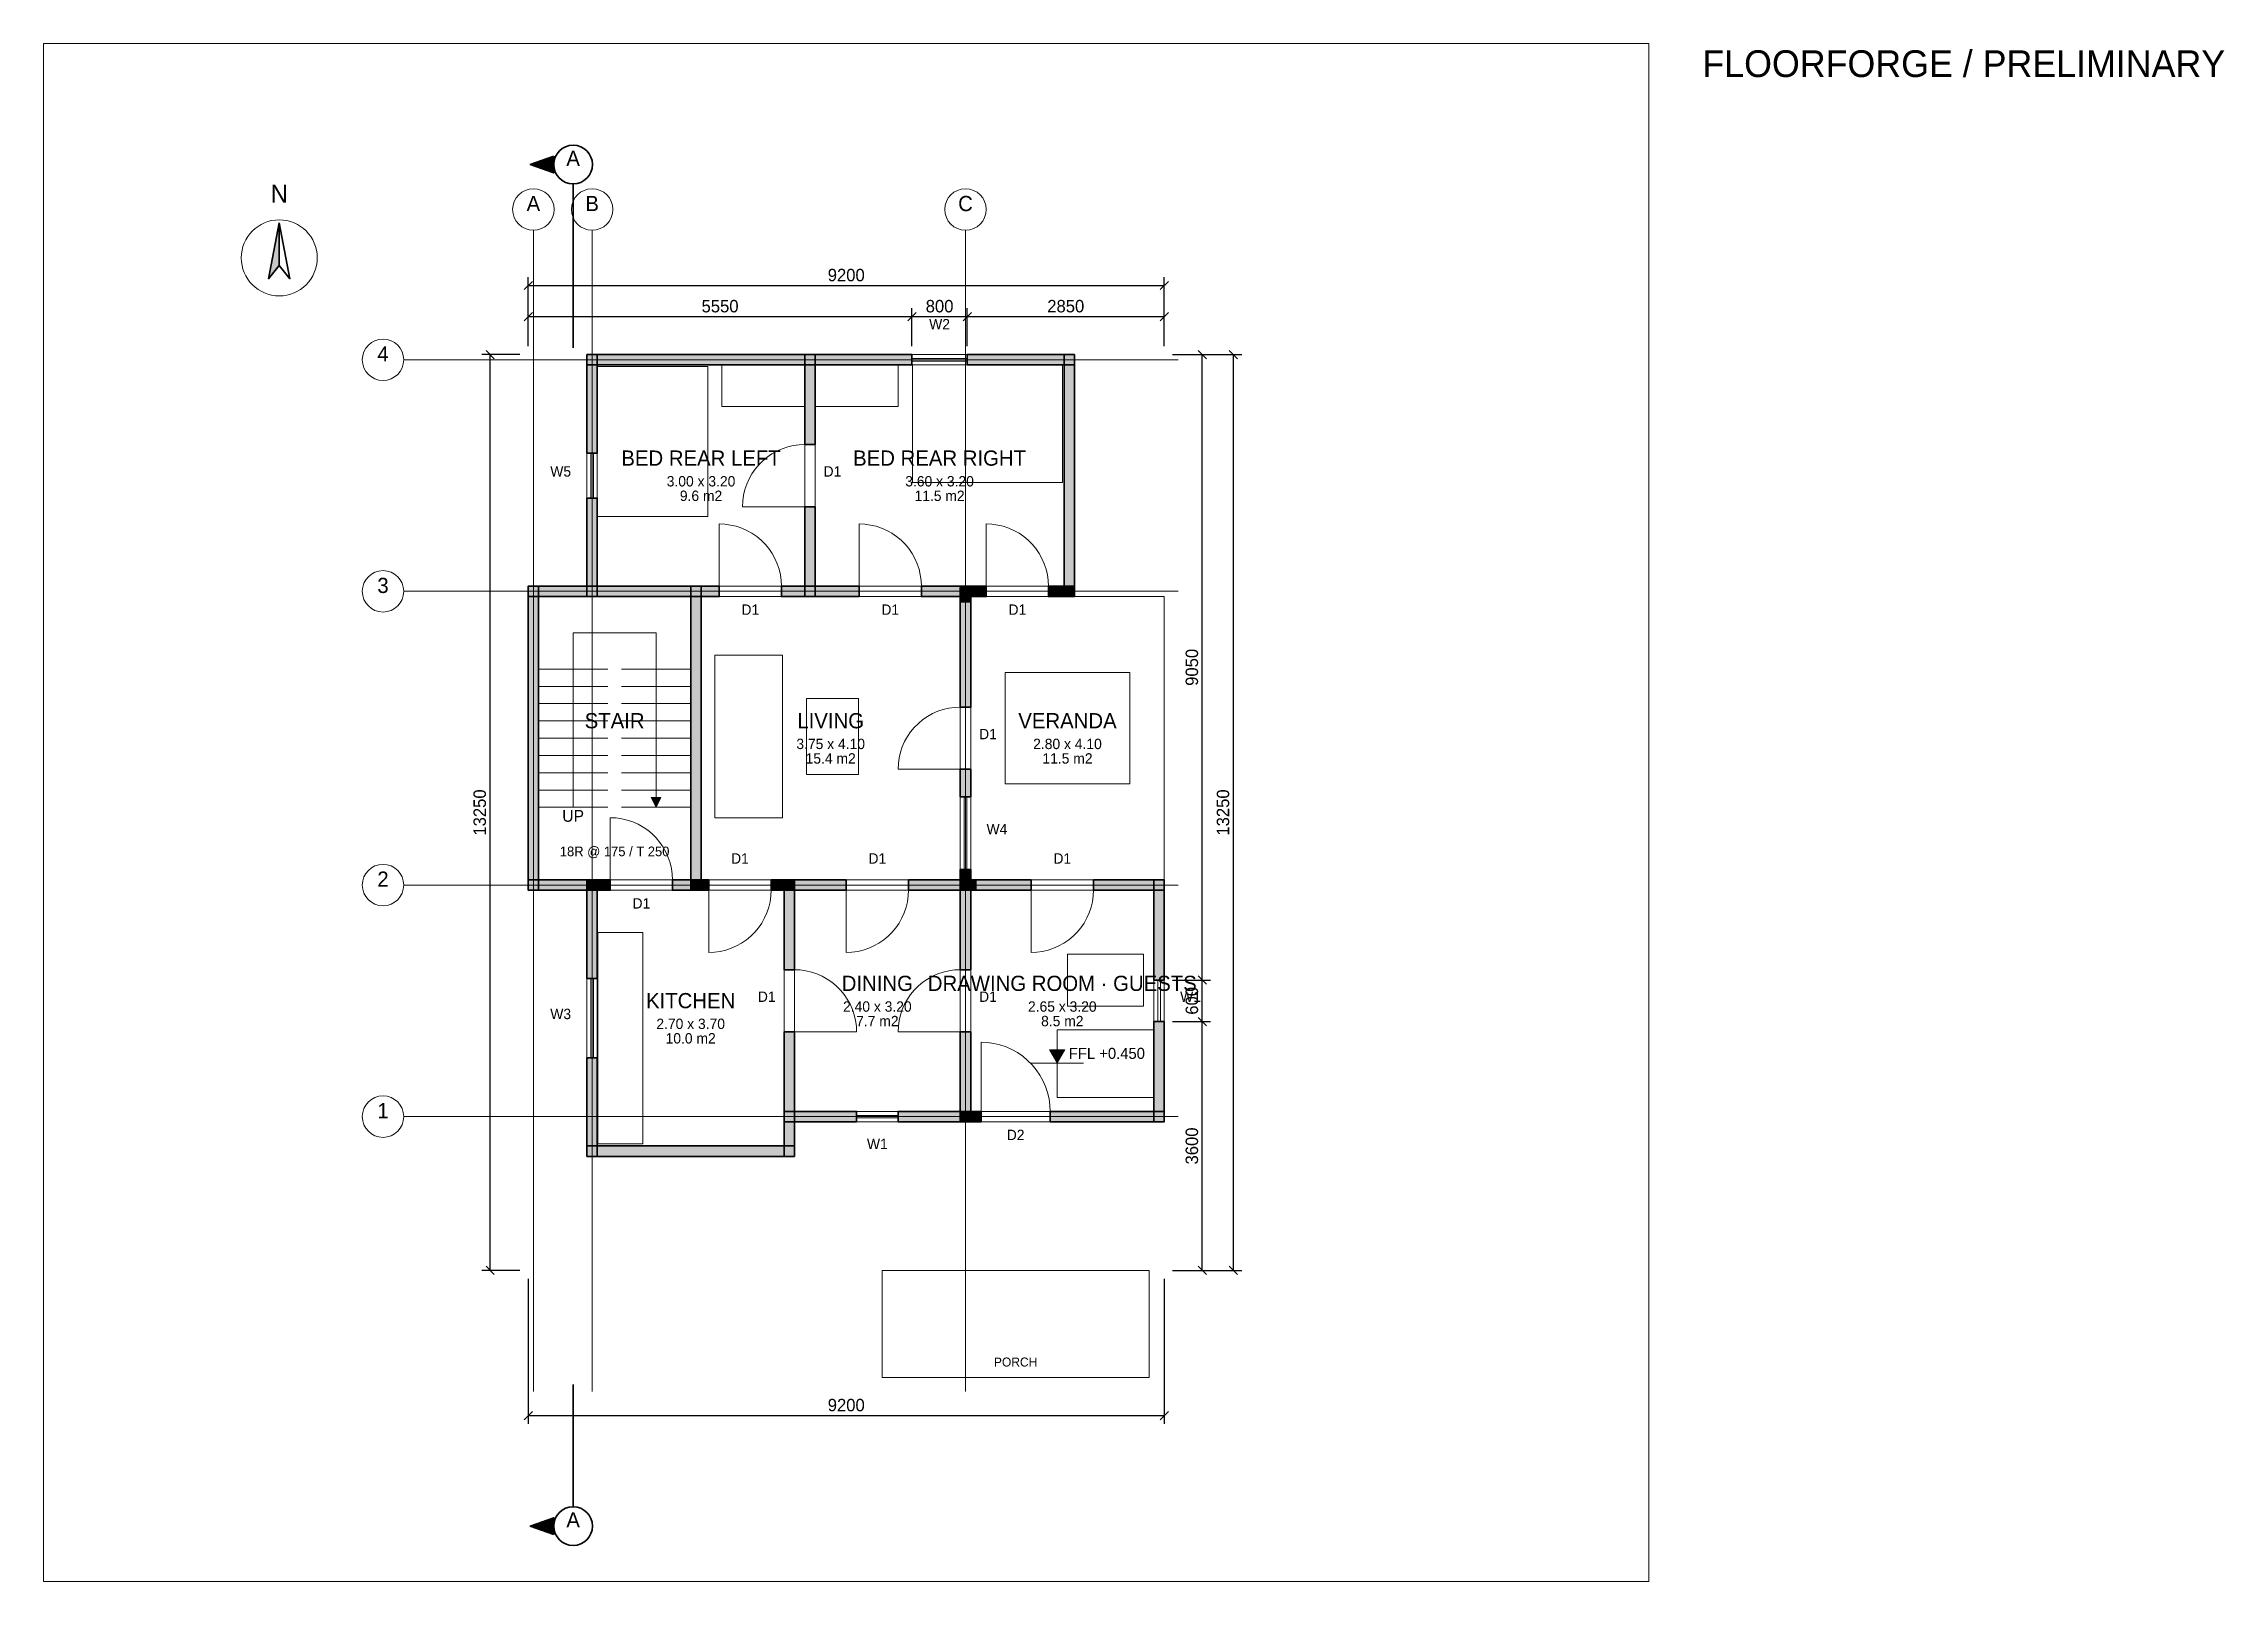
# Paper-space layout 'GROUND' of a CAD drawing. Header units: millimetres. Extents: x 20 to 346, y 30 to 260.
# The model-space entities are those that its viewports show. They can reach past a viewport. Long polylines and large blocks are cut down to what shows.
import ezdxf
from ezdxf.enums import TextEntityAlignment as Align

# ---------------------------------------------------------------- set-up
doc = ezdxf.new("R2010")
doc.units = ezdxf.units.MM
for name, color, linetype, lineweight in [('A-ANNO', 7, 'Continuous', 18), ('A-DIMS', 7, 'Continuous', 13), ('A-DOOR', 3, 'Continuous', 18), ('A-EXT', 30, 'Continuous', 18), ('A-FLOR', 8, 'Continuous', 13), ('A-FURN', 8, 'Continuous', 13), ('A-GRID', 8, 'Continuous', 13), ('A-LEVL', 7, 'Continuous', 13), ('A-SECT', 1, 'Continuous', 35), ('A-STAIR', 7, 'Continuous', 18), ('A-TAGS', 1, 'Continuous', 13), ('A-WALL', 7, 'Continuous', 35), ('A-WIND', 4, 'Continuous', 18)]:
    doc.layers.add(name, color=color, linetype=linetype, lineweight=lineweight)
doc.dimstyles.new('FF-ARCH', dxfattribs={"dimtxt": 180, "dimasz": 90, "dimexe": 120, "dimexo": 120, "dimgap": 60, "dimtad": 1, "dimdec": 0, "dimtsz": 60, "dimcen": 2.5, "dimazin": 3, "dimtfac": 1, "dimtmove": 0, "dimatfit": 3})

msp = doc.modelspace()

# ---------------------------------------------------------------- hatches: boundary and pattern name
at = {"layer": 'A-LEVL'}
msp.add_hatch(color=7, dxfattribs=at).paths.add_polyline_path([(7540, 3190), (7760, 3190), (7650, 3000)])
at = {"layer": 'A-SECT'}
for points in [[(370, 16120), (30, 16000), (370, 15880)], [(370, -3820), (30, -3700), (370, -3580)]]:
    msp.add_hatch(color=7, dxfattribs=at).paths.add_polyline_path(points)
at = {"layer": 'A-STAIR'}
msp.add_hatch(color=7, dxfattribs=at).paths.add_polyline_path([(1780, 6840), (1920, 6840), (1850, 6700)])
at = {"layer": 'A-WALL'}
for points in [[(-3600, 15156), (-3754, 14347.5), (-3600, 14540)], [(850, 13250), (1000, 13250), (1000, 11825), (850, 11825), (850, 13175), (850, 13250)], [(4075, 13250), (4150, 13250), (4150, 13100), (925, 13100), (850, 13100), (850, 13250), (4075, 13250)], [(4000, 13250), (4150, 13250), (4150, 11950), (4000, 11950), (4000, 13175), (4000, 13250)], [(4075, 13100), (4000, 13100), (4000, 13250), (5550, 13250), (5550, 13100), (4075, 13100)], [(7900, 13250), (7900, 13100), (6350, 13100), (6350, 13250), (7825, 13250), (7900, 13250)], [(7750, 13175), (7750, 13250), (7900, 13250), (7900, 9825), (7900, 9750), (7750, 9750), (7750, 13175)], [(1000, 9825), (1000, 9750), (850, 9750), (850, 11175), (1000, 11175), (1000, 9825)], [(4150, 9825), (4150, 9750), (4000, 9750), (4000, 11050), (4150, 11050), (4150, 9825)], [(0, 9825), (0, 9900), (150, 9900), (150, 5575), (150, 5500), (0, 5500), (0, 9825)], [(925, 9900), (1000, 9900), (1000, 9750), (75, 9750), (0, 9750), (0, 9900), (925, 9900)], [(2425, 9900), (2500, 9900), (2500, 9750), (925, 9750), (850, 9750), (850, 9900), (2425, 9900)], [(2350, 9825), (2350, 9900), (2500, 9900), (2500, 5575), (2500, 5500), (2350, 5500), (2350, 9825)], [(2425, 9750), (2350, 9750), (2350, 9900), (2763, 9900), (2763, 9750), (2425, 9750)], [(4150, 9900), (4150, 9750), (3663, 9750), (3663, 9900), (4075, 9900), (4150, 9900)], [(4075, 9750), (4000, 9750), (4000, 9900), (4787, 9900), (4787, 9750), (4075, 9750)], [(6400, 9900), (6400, 9750), (5687, 9750), (5687, 9900), (6325, 9900), (6400, 9900)], [(6250, 9825), (6250, 9900), (6400, 9900), (6400, 9750), (6400, 9675), (6250, 9675), (6250, 9825)], [(6400, 9900), (6475, 9900), (6475, 9750), (6325, 9750), (6250, 9750), (6250, 9900), (6400, 9900)], [(6400, 9825), (6400, 8150), (6250, 8150), (6250, 9750), (6250, 9825), (6400, 9825)], [(6400, 9750), (6325, 9750), (6325, 9900), (6625, 9900), (6625, 9750), (6400, 9750)], [(7900, 9900), (7900, 9750), (7525, 9750), (7525, 9900), (7825, 9900), (7900, 9900)], [(6250, 7250), (6400, 7250), (6400, 6850), (6250, 6850), (6250, 7250)], [(6400, 5575), (6250, 5575), (6250, 5800), (6400, 5800), (6400, 5650), (6400, 5575)], [(6250, 5650), (6250, 5725), (6400, 5725), (6400, 5575), (6400, 5500), (6250, 5500), (6250, 5650)], [(925, 5650), (1000, 5650), (1000, 5500), (75, 5500), (0, 5500), (0, 5650), (925, 5650)], [(850, 5650), (1000, 5650), (1000, 4225), (850, 4225), (850, 5575), (850, 5650)], [(925, 5500), (850, 5500), (850, 5650), (1187, 5650), (1187, 5500), (925, 5500)], [(2500, 5650), (2500, 5500), (2087, 5500), (2087, 5650), (2425, 5650), (2500, 5650)], [(2425, 5500), (2350, 5500), (2350, 5650), (2613, 5650), (2613, 5500), (2425, 5500)], [(3850, 5650), (3850, 5500), (3513, 5500), (3513, 5650), (3775, 5650), (3850, 5650)], [(3700, 5650), (3850, 5650), (3850, 4350), (3700, 4350), (3700, 5575), (3700, 5650)], [(3775, 5500), (3700, 5500), (3700, 5650), (4600, 5650), (4600, 5500), (3775, 5500)], [(6400, 5650), (6400, 5500), (5500, 5500), (5500, 5650), (6325, 5650), (6400, 5650)], [(6250, 5650), (6400, 5650), (6400, 4350), (6250, 4350), (6250, 5575), (6250, 5650)], [(6400, 5650), (6475, 5650), (6475, 5500), (6325, 5500), (6250, 5500), (6250, 5650), (6400, 5650)], [(6400, 5500), (6325, 5500), (6325, 5650), (7275, 5650), (7275, 5500), (6400, 5500)], [(9200, 5650), (9200, 5500), (8175, 5500), (8175, 5650), (9125, 5650), (9200, 5650)], [(9050, 5650), (9200, 5650), (9200, 4200), (9050, 4200), (9050, 5575), (9050, 5650)], [(9200, 2225), (9200, 2150), (9050, 2150), (9050, 3600), (9200, 3600), (9200, 2225)], [(3850, 2225), (3850, 2150), (3700, 2150), (3700, 3450), (3850, 3450), (3850, 2225)], [(6400, 2225), (6400, 2150), (6250, 2150), (6250, 3450), (6400, 3450), (6400, 2225)], [(1000, 1725), (1000, 1650), (850, 1650), (850, 3075), (1000, 3075), (1000, 1725)], [(3700, 2225), (3700, 2300), (3850, 2300), (3850, 1725), (3850, 1650), (3700, 1650), (3700, 2225)], [(3775, 2150), (3700, 2150), (3700, 2300), (4750, 2300), (4750, 2150), (3775, 2150)], [(6400, 2300), (6400, 2150), (5350, 2150), (5350, 2300), (6325, 2300), (6400, 2300)], [(6325, 2150), (6250, 2150), (6250, 2300), (6550, 2300), (6550, 2150), (6325, 2150)], [(9200, 2300), (9200, 2150), (7550, 2150), (7550, 2300), (9125, 2300), (9200, 2300)], [(3775, 1800), (3850, 1800), (3850, 1650), (925, 1650), (850, 1650), (850, 1800), (3775, 1800)]]:
    msp.add_hatch(color=7, dxfattribs=at).paths.add_polyline_path(points)

# ---------------------------------------------------------------- linework, layer by layer
at = {"layer": 'A-ANNO'}
msp.add_circle((-3600, 14650), 550, dxfattribs=at)
at = {"layer": 'A-DOOR'}
for p, q in [((4000, 11050), (3100, 11050)), ((2763, 9900), (2763, 10800)), ((4787, 9900), (4787, 10800)), ((6625, 9900), (6625, 10800)), ((6250, 7250), (5350, 7250)), ((1187, 5650), (1187, 6550)), ((2613, 5500), (2613, 4600)), ((4600, 5500), (4600, 4600)), ((7275, 5500), (7275, 4600)), ((3850, 3450), (4750, 3450)), ((6250, 3450), (5350, 3450)), ((6550, 2300), (6550, 3300))]:
    msp.add_line(p, q, dxfattribs=at)
for points in [[(4000, 11950), (3917, 11946.2), (3834.6, 11934.7), (3753.7, 11915.6), (3674.9, 11889.2), (3598.8, 11855.6), (3526.2, 11815.2), (3457.6, 11768.2), (3393.7, 11715.1), (3334.9, 11656.3), (3281.8, 11592.4), (3234.8, 11523.8), (3194.4, 11451.2), (3160.8, 11375.1), (3134.4, 11296.3), (3115.3, 11215.4), (3103.8, 11133), (3100, 11050)], [(3663, 9900), (3659.2, 9983), (3647.7, 10065.4), (3628.6, 10146.3), (3602.2, 10225.1), (3568.6, 10301.2), (3528.2, 10373.8), (3481.2, 10442.4), (3428.1, 10506.3), (3369.3, 10565.1), (3305.4, 10618.2), (3236.8, 10665.2), (3164.2, 10705.6), (3088.1, 10739.2), (3009.3, 10765.6), (2928.4, 10784.7), (2846, 10796.2), (2763, 10800)], [(5687, 9900), (5683.2, 9983), (5671.7, 10065.4), (5652.6, 10146.3), (5626.2, 10225.1), (5592.6, 10301.2), (5552.2, 10373.8), (5505.2, 10442.4), (5452.1, 10506.3), (5393.3, 10565.1), (5329.4, 10618.2), (5260.8, 10665.2), (5188.2, 10705.6), (5112.1, 10739.2), (5033.3, 10765.6), (4952.4, 10784.7), (4870, 10796.2), (4787, 10800)], [(7525, 9900), (7521.2, 9983), (7509.7, 10065.4), (7490.6, 10146.3), (7464.2, 10225.1), (7430.6, 10301.2), (7390.2, 10373.8), (7343.2, 10442.4), (7290.1, 10506.3), (7231.3, 10565.1), (7167.4, 10618.2), (7098.8, 10665.2), (7026.2, 10705.6), (6950.1, 10739.2), (6871.3, 10765.6), (6790.4, 10784.7), (6708, 10796.2), (6625, 10800)], [(6250, 8150), (6167, 8146.2), (6084.6, 8134.7), (6003.7, 8115.6), (5924.9, 8089.2), (5848.8, 8055.6), (5776.2, 8015.2), (5707.6, 7968.2), (5643.7, 7915.1), (5584.9, 7856.3), (5531.8, 7792.4), (5484.8, 7723.8), (5444.4, 7651.2), (5410.8, 7575.1), (5384.4, 7496.3), (5365.3, 7415.4), (5353.8, 7333), (5350, 7250)], [(2087, 5650), (2083.2, 5733), (2071.7, 5815.4), (2052.6, 5896.3), (2026.2, 5975.1), (1992.6, 6051.2), (1952.2, 6123.8), (1905.2, 6192.4), (1852.1, 6256.3), (1793.3, 6315.1), (1729.4, 6368.2), (1660.8, 6415.2), (1588.2, 6455.6), (1512.1, 6489.2), (1433.3, 6515.6), (1352.4, 6534.7), (1270, 6546.2), (1187, 6550)], [(3513, 5500), (3509.2, 5417), (3497.7, 5334.6), (3478.6, 5253.7), (3452.2, 5174.9), (3418.6, 5098.8), (3378.2, 5026.2), (3331.2, 4957.6), (3278.1, 4893.7), (3219.3, 4834.9), (3155.4, 4781.8), (3086.8, 4734.8), (3014.2, 4694.4), (2938.1, 4660.8), (2859.3, 4634.4), (2778.4, 4615.3), (2696, 4603.8), (2613, 4600)], [(5500, 5500), (5496.2, 5417), (5484.7, 5334.6), (5465.6, 5253.7), (5439.2, 5174.9), (5405.6, 5098.8), (5365.2, 5026.2), (5318.2, 4957.6), (5265.1, 4893.7), (5206.3, 4834.9), (5142.4, 4781.8), (5073.8, 4734.8), (5001.2, 4694.4), (4925.1, 4660.8), (4846.3, 4634.4), (4765.4, 4615.3), (4683, 4603.8), (4600, 4600)], [(8175, 5500), (8171.2, 5417), (8159.7, 5334.6), (8140.6, 5253.7), (8114.2, 5174.9), (8080.6, 5098.8), (8040.2, 5026.2), (7993.2, 4957.6), (7940.1, 4893.7), (7881.3, 4834.9), (7817.4, 4781.8), (7748.8, 4734.8), (7676.2, 4694.4), (7600.1, 4660.8), (7521.3, 4634.4), (7440.4, 4615.3), (7358, 4603.8), (7275, 4600)], [(3850, 4350), (3933, 4346.2), (4015.4, 4334.7), (4096.3, 4315.6), (4175.1, 4289.2), (4251.2, 4255.6), (4323.8, 4215.2), (4392.4, 4168.2), (4456.3, 4115.1), (4515.1, 4056.3), (4568.2, 3992.4), (4615.2, 3923.8), (4655.6, 3851.2), (4689.2, 3775.1), (4715.6, 3696.3), (4734.7, 3615.4), (4746.2, 3533), (4750, 3450)], [(6250, 4350), (6167, 4346.2), (6084.6, 4334.7), (6003.7, 4315.6), (5924.9, 4289.2), (5848.8, 4255.6), (5776.2, 4215.2), (5707.6, 4168.2), (5643.7, 4115.1), (5584.9, 4056.3), (5531.8, 3992.4), (5484.8, 3923.8), (5444.4, 3851.2), (5410.8, 3775.1), (5384.4, 3696.3), (5365.3, 3615.4), (5353.8, 3533), (5350, 3450)], [(7550, 2300), (7545.7, 2392.3), (7533, 2483.7), (7511.8, 2573.7), (7482.5, 2661.2), (7445.2, 2745.7), (7400.2, 2826.4), (7348, 2902.6), (7289, 2973.7), (7223.7, 3039), (7152.6, 3098), (7076.4, 3150.2), (6995.7, 3195.2), (6911.2, 3232.5), (6823.7, 3261.8), (6733.7, 3283), (6642.3, 3295.7), (6550, 3300)]]:
    msp.add_lwpolyline(points, dxfattribs=at)
at = {"layer": 'A-EXT'}
msp.add_lwpolyline([(5118, -1550), (8982, -1550), (8982, 0), (5118, 0)], close=True, dxfattribs=at)
at = {"layer": 'A-FLOR'}
for points in [[(925, 1650), (850, 1650), (850, 1800), (850, 5500), (150, 5500), (75, 5500), (0, 5500), (0, 5650), (0, 9750), (0, 9825), (0, 9900), (150, 9900), (850, 9900), (850, 13100), (850, 13175), (850, 13250), (1000, 13250), (4000, 13250), (4075, 13250), (4150, 13250), (7750, 13250), (7825, 13250), (7900, 13250), (7900, 13100), (7900, 9900), (7900, 9825), (7900, 9750), (9200, 9750), (9200, 5650), (9200, 5500), (9200, 2300), (9200, 2225), (9200, 2150), (9050, 2150), (6400, 2150), (6325, 2150), (6250, 2150), (3850, 2150), (3850, 1800), (3850, 1725), (3850, 1650), (3700, 1650), (1000, 1650), (925, 1650)], [(1000, 9900), (4000, 9900), (4000, 13100), (1000, 13100)], [(4150, 9900), (7750, 9900), (7750, 13100), (4150, 13100)], [(150, 5650), (2350, 5650), (2350, 9750), (150, 9750)], [(2500, 5650), (6250, 5650), (6250, 9750), (2500, 9750)], [(6400, 5650), (9200, 5650), (9200, 9750), (6400, 9750)], [(1000, 1800), (3700, 1800), (3700, 5500), (1000, 5500)], [(3850, 2300), (6250, 2300), (6250, 5500), (3850, 5500)], [(6400, 2300), (9050, 2300), (9050, 5500), (6400, 5500)]]:
    msp.add_lwpolyline(points, close=True, dxfattribs=at)
at = {"layer": 'A-FURN'}
for points in [[(2600, 10910), (2600, 13080), (1000, 13080), (1000, 10910)], [(4000, 12500), (4000, 13100), (2800, 13100), (2800, 12500)], [(5350, 12500), (5350, 13100), (4150, 13100), (4150, 12500)], [(7730, 11400), (7730, 13100), (5560, 13100), (5560, 11400)], [(3680, 6550), (3680, 8900), (2700, 8900), (2700, 6550)], [(8700, 7040), (8700, 8650), (6900, 8650), (6900, 7040)], [(4775, 7175), (4775, 8275), (4025, 8275), (4025, 7175)], [(1660, 1830), (1660, 4890), (1005, 4890), (1005, 1830)], [(8900, 3825), (8900, 4575), (7800, 4575), (7800, 3825)], [(9050, 2500), (9050, 3480), (7650, 3480), (7650, 2500)]]:
    msp.add_lwpolyline(points, close=True, dxfattribs=at)
at = {"layer": 'A-GRID'}
for p, q in [((75, -1750), (75, 15050)), ((925, -1750), (925, 15050)), ((6325, -1750), (6325, 15050)), ((-1800, 13175), (9400, 13175)), ((-1800, 9825), (9400, 9825)), ((-1800, 5575), (9400, 5575)), ((-1800, 2225), (9400, 2225))]:
    msp.add_line(p, q, dxfattribs=at)
for centre in [(75, 15350), (925, 15350), (6325, 15350), (-2100, 13175), (-2100, 9825), (-2100, 5575), (-2100, 2225)]:
    msp.add_circle(centre, 300, dxfattribs=at)
at = {"layer": 'A-LEVL'}
msp.add_line((7270, 3000), (8030, 3000), dxfattribs=at)
msp.add_lwpolyline([(7540, 3190), (7760, 3190), (7650, 3000)], close=True, dxfattribs=at)
at = {"layer": 'A-SECT'}
for p, q in [((650, 15420), (650, 15720)), ((650, 13350), (650, 15420)), ((650, -1650), (650, -3120)), ((650, -3120), (650, -3420))]:
    msp.add_line(p, q, dxfattribs=at)
for points in [[(370, 16120), (30, 16000), (370, 15880)], [(370, -3820), (30, -3700), (370, -3580)]]:
    msp.add_lwpolyline(points, close=True, dxfattribs=at)
for centre in [(650, 16000), (650, -3700)]:
    msp.add_circle(centre, 280, dxfattribs=at)
at = {"layer": 'A-STAIR'}
for p, q in [((150, 8700), (1150, 8700)), ((1350, 8700), (2350, 8700)), ((150, 8450), (1150, 8450)), ((1350, 8450), (2350, 8450)), ((150, 8200), (1150, 8200)), ((150, 7950), (1150, 7950)), ((1350, 8200), (2350, 8200)), ((1350, 7950), (2350, 7950)), ((150, 7700), (1150, 7700)), ((1350, 7700), (2350, 7700)), ((150, 7450), (1150, 7450)), ((1350, 7450), (2350, 7450)), ((150, 7200), (1150, 7200)), ((150, 6950), (1150, 6950)), ((1350, 7200), (2350, 7200)), ((1350, 6950), (2350, 6950)), ((150, 6700), (1150, 6700)), ((1350, 6700), (2350, 6700))]:
    msp.add_line(p, q, dxfattribs=at)
msp.add_lwpolyline([(650, 6700), (650, 9225), (1850, 9225), (1850, 6700)], dxfattribs=at)
msp.add_lwpolyline([(1780, 6840), (1920, 6840), (1850, 6700)], close=True, dxfattribs=at)
at = {"layer": 'A-WALL'}
for points in [[(-3600, 15156), (-3754, 14347.5), (-3600, 14540)], [(-3600, 15156), (-3446, 14347.5), (-3600, 14540)], [(850, 13250), (1000, 13250), (1000, 11825), (850, 11825), (850, 13175), (850, 13250)], [(4075, 13250), (4150, 13250), (4150, 13100), (925, 13100), (850, 13100), (850, 13250), (4075, 13250)], [(4000, 13250), (4150, 13250), (4150, 11950), (4000, 11950), (4000, 13175), (4000, 13250)], [(4075, 13100), (4000, 13100), (4000, 13250), (5550, 13250), (5550, 13100), (4075, 13100)], [(7900, 13250), (7900, 13100), (6350, 13100), (6350, 13250), (7825, 13250), (7900, 13250)], [(7750, 13175), (7750, 13250), (7900, 13250), (7900, 9825), (7900, 9750), (7750, 9750), (7750, 13175)], [(1000, 9825), (1000, 9750), (850, 9750), (850, 11175), (1000, 11175), (1000, 9825)], [(4150, 9825), (4150, 9750), (4000, 9750), (4000, 11050), (4150, 11050), (4150, 9825)], [(0, 9825), (0, 9900), (150, 9900), (150, 5575), (150, 5500), (0, 5500), (0, 9825)], [(925, 9900), (1000, 9900), (1000, 9750), (75, 9750), (0, 9750), (0, 9900), (925, 9900)], [(2425, 9900), (2500, 9900), (2500, 9750), (925, 9750), (850, 9750), (850, 9900), (2425, 9900)], [(2350, 9825), (2350, 9900), (2500, 9900), (2500, 5575), (2500, 5500), (2350, 5500), (2350, 9825)], [(2425, 9750), (2350, 9750), (2350, 9900), (2763, 9900), (2763, 9750), (2425, 9750)], [(4150, 9900), (4150, 9750), (3663, 9750), (3663, 9900), (4075, 9900), (4150, 9900)], [(4075, 9750), (4000, 9750), (4000, 9900), (4787, 9900), (4787, 9750), (4075, 9750)], [(6400, 9900), (6400, 9750), (5687, 9750), (5687, 9900), (6325, 9900), (6400, 9900)], [(6250, 9825), (6250, 9900), (6400, 9900), (6400, 9750), (6400, 9675), (6250, 9675), (6250, 9825)], [(6400, 9900), (6475, 9900), (6475, 9750), (6325, 9750), (6250, 9750), (6250, 9900), (6400, 9900)], [(6400, 9825), (6400, 8150), (6250, 8150), (6250, 9750), (6250, 9825), (6400, 9825)], [(6400, 9750), (6325, 9750), (6325, 9900), (6625, 9900), (6625, 9750), (6400, 9750)], [(7900, 9900), (7900, 9750), (7525, 9750), (7525, 9900), (7825, 9900), (7900, 9900)], [(6250, 7250), (6400, 7250), (6400, 6850), (6250, 6850), (6250, 7250)], [(6400, 5575), (6250, 5575), (6250, 5800), (6400, 5800), (6400, 5650), (6400, 5575)], [(6250, 5650), (6250, 5725), (6400, 5725), (6400, 5575), (6400, 5500), (6250, 5500), (6250, 5650)], [(925, 5650), (1000, 5650), (1000, 5500), (75, 5500), (0, 5500), (0, 5650), (925, 5650)], [(850, 5650), (1000, 5650), (1000, 4225), (850, 4225), (850, 5575), (850, 5650)], [(925, 5500), (850, 5500), (850, 5650), (1187, 5650), (1187, 5500), (925, 5500)], [(2500, 5650), (2500, 5500), (2087, 5500), (2087, 5650), (2425, 5650), (2500, 5650)], [(2425, 5500), (2350, 5500), (2350, 5650), (2613, 5650), (2613, 5500), (2425, 5500)], [(3850, 5650), (3850, 5500), (3513, 5500), (3513, 5650), (3775, 5650), (3850, 5650)], [(3700, 5650), (3850, 5650), (3850, 4350), (3700, 4350), (3700, 5575), (3700, 5650)], [(3775, 5500), (3700, 5500), (3700, 5650), (4600, 5650), (4600, 5500), (3775, 5500)], [(6400, 5650), (6400, 5500), (5500, 5500), (5500, 5650), (6325, 5650), (6400, 5650)], [(6250, 5650), (6400, 5650), (6400, 4350), (6250, 4350), (6250, 5575), (6250, 5650)], [(6400, 5650), (6475, 5650), (6475, 5500), (6325, 5500), (6250, 5500), (6250, 5650), (6400, 5650)], [(6400, 5500), (6325, 5500), (6325, 5650), (7275, 5650), (7275, 5500), (6400, 5500)], [(9200, 5650), (9200, 5500), (8175, 5500), (8175, 5650), (9125, 5650), (9200, 5650)], [(9050, 5650), (9200, 5650), (9200, 4200), (9050, 4200), (9050, 5575), (9050, 5650)], [(9200, 2225), (9200, 2150), (9050, 2150), (9050, 3600), (9200, 3600), (9200, 2225)], [(3850, 2225), (3850, 2150), (3700, 2150), (3700, 3450), (3850, 3450), (3850, 2225)], [(6400, 2225), (6400, 2150), (6250, 2150), (6250, 3450), (6400, 3450), (6400, 2225)], [(1000, 1725), (1000, 1650), (850, 1650), (850, 3075), (1000, 3075), (1000, 1725)], [(3700, 2225), (3700, 2300), (3850, 2300), (3850, 1725), (3850, 1650), (3700, 1650), (3700, 2225)], [(3775, 2150), (3700, 2150), (3700, 2300), (4750, 2300), (4750, 2150), (3775, 2150)], [(6400, 2300), (6400, 2150), (5350, 2150), (5350, 2300), (6325, 2300), (6400, 2300)], [(6325, 2150), (6250, 2150), (6250, 2300), (6550, 2300), (6550, 2150), (6325, 2150)], [(9200, 2300), (9200, 2150), (7550, 2150), (7550, 2300), (9125, 2300), (9200, 2300)], [(3775, 1800), (3850, 1800), (3850, 1650), (925, 1650), (850, 1650), (850, 1800), (3775, 1800)]]:
    msp.add_lwpolyline(points, close=True, dxfattribs=at)
at = {"layer": 'A-WIND'}
for p, q in [((5550, 13250), (6350, 13250)), ((5550, 13250), (5550, 13100)), ((6350, 13250), (6350, 13100)), ((5550, 13193), (6350, 13193)), ((5550, 13157), (6350, 13157)), ((5550, 13100), (6350, 13100)), ((850, 11175), (850, 11825)), ((850, 11825), (1000, 11825)), ((907, 11175), (907, 11825)), ((943, 11175), (943, 11825)), ((1000, 11175), (1000, 11825)), ((850, 11175), (1000, 11175)), ((6250, 5800), (6250, 6850)), ((6400, 6850), (6250, 6850)), ((6307, 5800), (6307, 6850)), ((6343, 5800), (6343, 6850)), ((6400, 5800), (6400, 6850)), ((6400, 5800), (6250, 5800)), ((850, 3075), (850, 4225)), ((850, 4225), (1000, 4225)), ((907, 3075), (907, 4225)), ((943, 3075), (943, 4225)), ((1000, 3075), (1000, 4225)), ((9050, 3600), (9050, 4200)), ((9200, 4200), (9050, 4200)), ((9107, 3600), (9107, 4200)), ((9143, 3600), (9143, 4200)), ((9200, 3600), (9200, 4200)), ((9200, 3600), (9050, 3600)), ((850, 3075), (1000, 3075)), ((4750, 2300), (5350, 2300)), ((4750, 2150), (4750, 2300)), ((4750, 2243), (5350, 2243)), ((5350, 2150), (5350, 2300)), ((4750, 2207), (5350, 2207)), ((4750, 2150), (5350, 2150))]:
    msp.add_line(p, q, dxfattribs=at)

# ---------------------------------------------------------------- texts
at = {"layer": 'A-ANNO'}
for s, height, p in [('N', 260, (-3600, 15370)), ('BED REAR LEFT', 220, (2500, 11577)), ('BED REAR RIGHT', 220, (5950, 11577)), ('3.00 x 3.20', 150, (2500, 11297.5)), ('3.60 x 3.20', 150, (5950, 11297.5)), ('9.6 m2', 150, (2500, 11087.5)), ('11.5 m2', 150, (5950, 11087.5)), ('STAIR', 220, (1250, 7777)), ('LIVING', 220, (4375, 7777)), ('VERANDA', 220, (7800, 7777)), ('3.75 x 4.10', 150, (4375, 7497.5)), ('2.80 x 4.10', 150, (7800, 7497.5)), ('15.4 m2', 150, (4375, 7287.5)), ('11.5 m2', 150, (7800, 7287.5)), ('DINING', 220, (5050, 3977)), ('DRAWING ROOM · GUESTS', 220, (7725, 3977)), ('KITCHEN', 220, (2350, 3727)), ('2.40 x 3.20', 150, (5050, 3697.5)), ('2.65 x 3.20', 150, (7725, 3697.5)), ('2.70 x 3.70', 150, (2350, 3447.5)), ('7.7 m2', 150, (5050, 3487.5)), ('8.5 m2', 150, (7725, 3487.5)), ('10.0 m2', 150, (2350, 3237.5))]:
    msp.add_text(s, height=height, dxfattribs=at).set_placement(p, align=Align.BOTTOM_CENTER)
at = {"layer": 'A-EXT'}
msp.add_text('PORCH', height=130, dxfattribs=at).set_placement((7050, -1430), align=Align.BOTTOM_CENTER)
at = {"layer": 'A-GRID'}
for s, p in [('A', (75, 15260)), ('B', (925, 15260)), ('C', (6325, 15260)), ('4', (-2100, 13085)), ('3', (-2100, 9735)), ('2', (-2100, 5485)), ('1', (-2100, 2135))]:
    msp.add_text(s, height=220, dxfattribs=at).set_placement(p, align=Align.BOTTOM_CENTER)
at = {"layer": 'A-LEVL'}
msp.add_text('FFL +0.450', height=160, dxfattribs=at).set_placement((7820, 3060))
at = {"layer": 'A-SECT'}
for p in [(650, 15915), (650, -3785)]:
    msp.add_text('A', height=220, dxfattribs=at).set_placement(p, align=Align.BOTTOM_CENTER)
at = {"layer": 'A-STAIR'}
for s, height, p in [('UP', 170, (650, 6440)), ('18R @ 175 / T 250', 140, (1250, 5950))]:
    msp.add_text(s, height=height, dxfattribs=at).set_placement(p, align=Align.BOTTOM_CENTER)
at = {"layer": 'A-TAGS'}
for s, p in [('W2', (5950, 13570)), ('W5', (470, 11440)), ('D1', (4400, 11440)), ('D1', (3213, 9440)), ('D1', (5237, 9440)), ('D1', (7075, 9440)), ('D1', (6650, 7640)), ('W4', (6780, 6265)), ('D1', (3063, 5840)), ('D1', (5050, 5840)), ('D1', (7725, 5840)), ('D1', (1637, 5190)), ('W3', (470, 3590)), ('D1', (3450, 3840)), ('D1', (6650, 3840)), ('W1', (9580, 3840)), ('W1', (5050, 1710)), ('D2', (7050, 1840))]:
    msp.add_text(s, height=150, dxfattribs=at).set_placement(p, align=Align.BOTTOM_CENTER)

# ---------------------------------------------------------------- dimensions: what is measured, and where the dimension line sits
at = {"layer": 'A-DIMS'}
for base, p1, p2 in [((0, 14250), (0, 13250), (9200, 13250)), ((0, 13800), (0, 13250), (5550, 13250)), ((5550, 13800), (5550, 13250), (6350, 13250)), ((6350, 13800), (6350, 13250), (9200, 13250)), ((0, -2100), (0, 0), (9200, 0))]:
    msp.add_linear_dim(base=base, p1=p1, p2=p2, dimstyle='FF-ARCH', dxfattribs=at).render()
for base, p1, p2 in [((-550, 0), (0, 0), (0, 13250)), ((9750, 4200), (9200, 4200), (9200, 13250)), ((10200, 0), (9200, 0), (9200, 13250)), ((9750, 3600), (9200, 3600), (9200, 4200)), ((9750, 0), (9200, 0), (9200, 3600))]:
    msp.add_linear_dim(base=base, p1=p1, p2=p2, angle=90, dimstyle='FF-ARCH', dxfattribs=at).render()

psp = doc.layouts.new('GROUND')

# ---------------------------------------------------------------- texts
psp.add_text('FLOORFORGE / PRELIMINARY', height=4).set_placement((268, 255))

# ---------------------------------------------------------------- viewports
at = {"layer": 'VIEWPORTS'}
psp.add_viewport(center=(140, 145), size=(240, 230), view_center_point=(4600, 6625), view_height=22250, dxfattribs=at)

doc.saveas('drawing.dxf')
